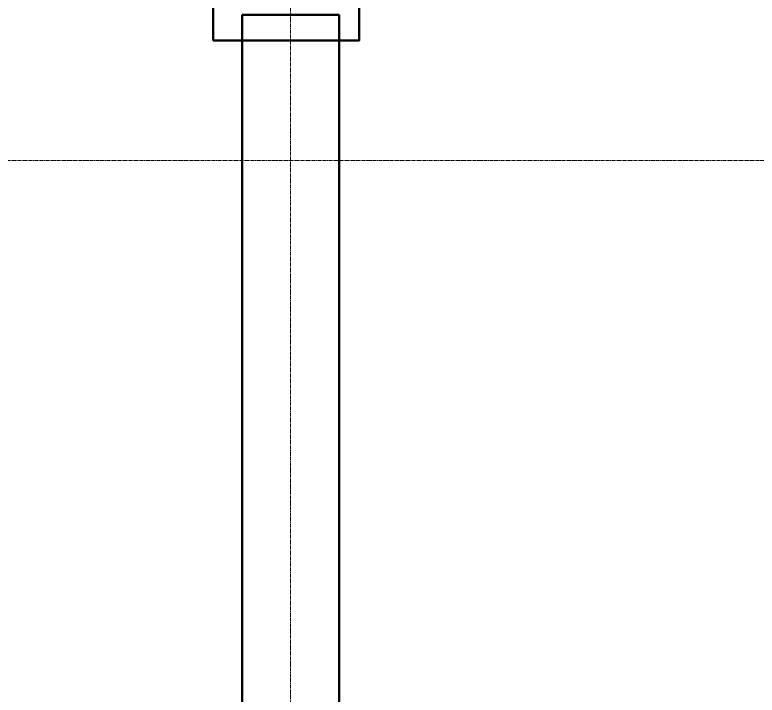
# Model space of a CAD drawing. Header units: millimetres. Extents: x -7155 to 483283, y -227682 to 148426.
# Drawn here: x 38180 to 42003, y 79449 to 82950 of the extents above; entities that cross this region are included whole.
import ezdxf

# ---------------------------------------------------------------- set-up
doc = ezdxf.new("R2010")
doc.units = ezdxf.units.MM
doc.linetypes.add('CENTER2', pattern=[28.575, 19.05, -3.175, 3.175, -3.175])
doc.layers.add('АР_Оси_РД_100', color=7, linetype='Continuous', lineweight=0, true_color=0x525252)
doc.layers.add('РД_Оси_100', color=7, linetype='Continuous', lineweight=0, true_color=0x525252)
doc.layers.add('КР_Балки-0.5', color=60, linetype='Continuous', lineweight=50, plot=False)

# ---------------------------------------------------------------- blocks, each defined once
blk = doc.blocks.new('СОШ_2200_АР_ОСИ_М100_28.05.24')
at = {"layer": 'АР_Оси_РД_100', "linetype": 'CENTER2'}
for p, q in [((39600, -6155), (39600, 139938.679)), ((119910, 82200), (-5954.958, 82200))]:
    blk.add_line(p, q, dxfattribs=at)

msp = doc.modelspace()

# ---------------------------------------------------------------- linework, layer by layer
at = {"color": 1, "lineweight": 50}
msp.add_lwpolyline([(39202, 82817.2), (39953, 82817.2), (39953, 83529.2), (39202, 83529.2)], close=True, dxfattribs=at)
at = {"layer": 'КР_Балки-0.5', "color": 18, "ltscale": 200, "true_color": 0x000000}
for p, q in [((39350, 69075), (39350, 82950)), ((39350, 69075), (39350, 82950)), ((39350, 82950), (39850, 82950)), ((39850, 82950), (39850, 69075)), ((39850, 82950), (39850, 69075))]:
    msp.add_line(p, q, dxfattribs=at)

# ---------------------------------------------------------------- block references
at = {"layer": 'РД_Оси_100'}
msp.add_blockref('СОШ_2200_АР_ОСИ_М100_28.05.24', (0, 0), dxfattribs=at)

doc.saveas('drawing.dxf')
